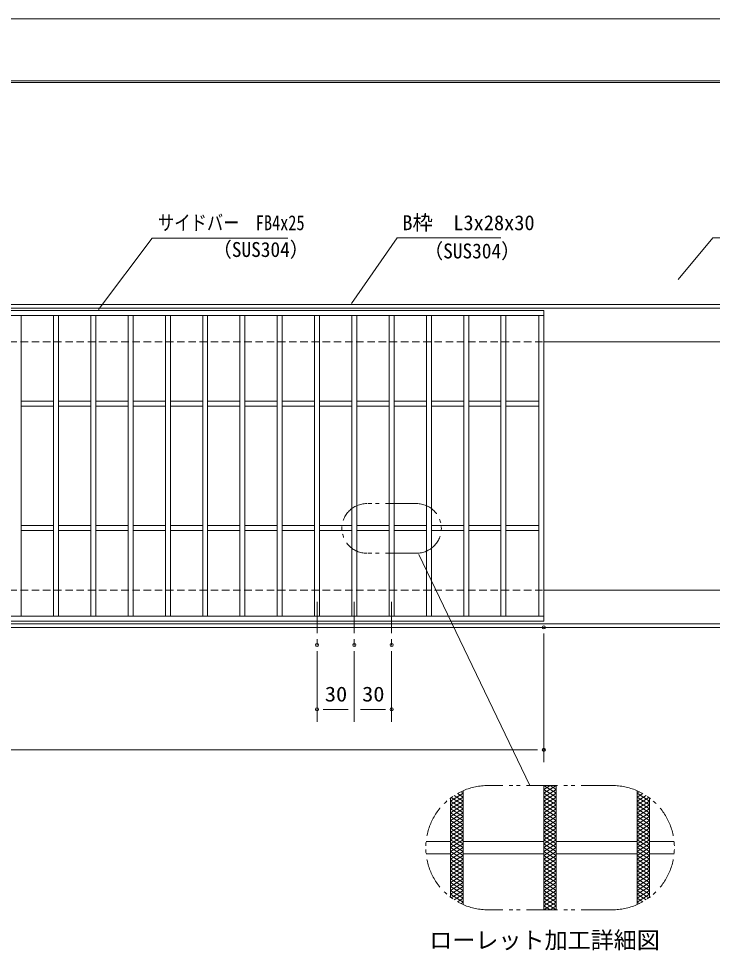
# Model space of a CAD drawing. Units: millimetres, scale not verified. Extents: x -1050 to 1050, y -742 to 742.
# Drawn here: x -218 to 340, y -11 to 742 of the extents above; entities that cross this region are included whole.
import ezdxf
from ezdxf.enums import TextEntityAlignment as Align

# ---------------------------------------------------------------- set-up
doc = ezdxf.new("R2010")
doc.units = ezdxf.units.MM
doc.header["$LTSCALE"] = 5
doc.header["$PDMODE"] = 32
doc.header["$PDSIZE"] = 2.5
for name, pattern in [('CHAIN1', [8, 5, -1, 1, -1]), ('DASHED1', [1.8, 1.2, -0.6]), ('DOUBLE_CHAIN1', [8.8, 5, -1, 0.6, -0.6, 0.6, -1])]:
    doc.linetypes.add(name, pattern=pattern)
for name, color, linetype, lineweight in [('0-0_7-図\u3000枠', 4, 'Continuous', 9), ('0-1_寸法注釈', 2, 'Continuous', 9), ('0-3_DEFPOINTS', 134, 'Continuous', 9), ('0-5_蓋', 5, 'Continuous', 9), ('0-6_想像線', 134, 'DOUBLE_CHAIN1', 9), ('0-7_中心線', 6, 'CHAIN1', 9), ('0-8_ハッチング', 4, 'Continuous', 9), ('0-9_枠', 7, 'Continuous', 9), ('0-A_溝開口', 4, 'DASHED1', 9)]:
    doc.layers.add(name, color=color, linetype=linetype, lineweight=lineweight)
doc.styles.add('HG丸ｺﾞｼｯｸM-PRO', font='')
doc.styles.add('ＭＳ ゴシック', font='')
doc.styles.get('HG丸ｺﾞｼｯｸM-PRO').set_extended_font_data('HG丸ｺﾞｼｯｸM-PRO')
doc.styles.get('ＭＳ ゴシック').set_extended_font_data('MS Gothic')

msp = doc.modelspace()

# ---------------------------------------------------------------- linework, layer by layer
at = {"layer": '0-0_7-図\u3000枠'}
msp.add_line((-973.75, 691.25), (998.75, 691.25), dxfattribs=at)
msp.add_lwpolyline([(-975, 692.5), (1000, 692.5), (1000, -692.5)], dxfattribs=at)
at = {"layer": '0-1_寸法注釈'}
for p, q in [((193.136, 125.159), (103.978, 311.268)), ((204.55, 247.475), (204.55, 143.953)), ((22.05, 233.328), (22.05, 176.522)), ((52.05, 233.328), (52.05, 176.522)), ((52.05, 233.328), (52.05, 176.522)), ((82.05, 233.328), (82.05, 176.522)), ((47.05, 186.522), (27.05, 186.522)), ((57.05, 186.522), (77.05, 186.522)), ((-785.45, 153.953), (199.55, 153.953))]:
    msp.add_line(p, q, dxfattribs=at)
for points in [[(-1.475, 565.949), (-110.699, 565.949), (-153.712, 508.27)], [(169.797, 565.968), (86.447, 565.968), (49.664, 513.288)], [(389.478, 565.968), (340.425, 565.968), (312.702, 532.538)]]:
    msp.add_lwpolyline(points, dxfattribs=at)
at = {"layer": '0-3_DEFPOINTS'}
msp.add_lwpolyline([(-1050, -742.5), (-1050, 742.5), (1050, 742.5), (1050, -742.5)], close=True, dxfattribs=at)
for p in [(204.55, 252.475), (22.05, 238.328), (52.05, 238.328), (82.05, 238.328), (22.05, 186.522), (82.05, 186.522), (204.55, 153.953)]:
    msp.add_point(p, dxfattribs=at)
at = {"layer": '0-5_蓋'}
for p, q in [((204.55, 507.475), (-790.45, 507.475)), ((204.55, 257.475), (204.55, 507.475)), ((204.55, 503.475), (-790.45, 503.475)), ((-215.95, 503.475), (-215.95, 261.475)), ((-189.95, 503.475), (-189.95, 261.475)), ((-185.95, 503.475), (-185.95, 261.475)), ((-159.95, 503.475), (-159.95, 261.475)), ((-155.95, 503.475), (-155.95, 261.475)), ((-129.95, 503.475), (-129.95, 261.475)), ((-125.95, 503.475), (-125.95, 261.475)), ((-99.95, 503.475), (-99.95, 261.475)), ((-95.95, 503.475), (-95.95, 261.475)), ((-69.95, 503.475), (-69.95, 261.475)), ((-65.95, 503.475), (-65.95, 261.475)), ((-39.95, 503.475), (-39.95, 261.475)), ((-35.95, 503.475), (-35.95, 261.475)), ((-9.95, 503.475), (-9.95, 261.475)), ((-5.95, 503.475), (-5.95, 261.475)), ((20.05, 503.475), (20.05, 261.475)), ((24.05, 503.475), (24.05, 261.475)), ((50.05, 503.475), (50.05, 261.475)), ((54.05, 503.475), (54.05, 261.475)), ((80.05, 503.475), (80.05, 261.475)), ((84.05, 503.475), (84.05, 261.475)), ((110.05, 503.475), (110.05, 261.475)), ((114.05, 503.475), (114.05, 261.475)), ((140.05, 503.475), (140.05, 261.475)), ((144.05, 503.475), (144.05, 261.475)), ((170.05, 503.475), (170.05, 261.475)), ((174.05, 503.475), (174.05, 261.475)), ((200.55, 261.475), (200.55, 503.475)), ((-215.95, 434.475), (-189.95, 434.475)), ((-215.95, 430.475), (-189.95, 430.475)), ((-185.95, 434.475), (-159.95, 434.475)), ((-185.95, 430.475), (-159.95, 430.475)), ((-155.95, 434.475), (-129.95, 434.475)), ((-155.95, 430.475), (-129.95, 430.475)), ((-125.95, 434.475), (-99.95, 434.475)), ((-125.95, 430.475), (-99.95, 430.475)), ((-95.95, 434.475), (-69.95, 434.475)), ((-95.95, 430.475), (-69.95, 430.475)), ((-65.95, 434.475), (-39.95, 434.475)), ((-65.95, 430.475), (-39.95, 430.475)), ((-35.95, 434.475), (-9.95, 434.475)), ((-35.95, 430.475), (-9.95, 430.475)), ((-5.95, 434.475), (20.05, 434.475)), ((-5.95, 430.475), (20.05, 430.475)), ((24.05, 434.475), (50.05, 434.475)), ((24.05, 430.475), (50.05, 430.475)), ((54.05, 434.475), (80.05, 434.475)), ((54.05, 430.475), (80.05, 430.475)), ((84.05, 434.475), (110.05, 434.475)), ((84.05, 430.475), (110.05, 430.475)), ((114.05, 434.475), (140.05, 434.475)), ((114.05, 430.475), (140.05, 430.475)), ((144.05, 434.475), (170.05, 434.475)), ((144.05, 430.475), (170.05, 430.475)), ((174.05, 434.475), (200.55, 434.475)), ((174.05, 430.475), (200.55, 430.475)), ((-215.95, 334.475), (-189.95, 334.475)), ((-185.95, 334.475), (-159.95, 334.475)), ((-155.95, 334.475), (-129.95, 334.475)), ((-125.95, 334.475), (-99.95, 334.475)), ((-95.95, 334.475), (-69.95, 334.475)), ((-65.95, 334.475), (-39.95, 334.475)), ((-35.95, 334.475), (-9.95, 334.475)), ((-5.95, 334.475), (20.05, 334.475)), ((24.05, 334.475), (50.05, 334.475)), ((54.05, 334.475), (80.05, 334.475)), ((84.05, 334.475), (110.05, 334.475)), ((114.05, 334.475), (140.05, 334.475)), ((144.05, 334.475), (170.05, 334.475)), ((174.05, 334.475), (200.55, 334.475)), ((-215.95, 330.475), (-189.95, 330.475)), ((-185.95, 330.475), (-159.95, 330.475)), ((-155.95, 330.475), (-129.95, 330.475)), ((-125.95, 330.475), (-99.95, 330.475)), ((-95.95, 330.475), (-69.95, 330.475)), ((-65.95, 330.475), (-39.95, 330.475)), ((-35.95, 330.475), (-9.95, 330.475)), ((-5.95, 330.475), (20.05, 330.475)), ((24.05, 330.475), (50.05, 330.475)), ((54.05, 330.475), (80.05, 330.475)), ((84.05, 330.475), (110.05, 330.475)), ((114.05, 330.475), (140.05, 330.475)), ((144.05, 330.475), (170.05, 330.475)), ((174.05, 330.475), (200.55, 330.475)), ((-790.45, 261.475), (204.55, 261.475)), ((-790.45, 257.475), (204.55, 257.475)), ((139.55, 120.985), (139.55, 29.333)), ((139.55, 120.985), (139.55, 29.333)), ((204.55, 125.159), (204.55, 25.159)), ((204.55, 125.159), (204.55, 25.159)), ((214.55, 125.159), (214.55, 25.159)), ((214.55, 125.159), (214.55, 25.159)), ((279.55, 120.985), (279.55, 29.333)), ((279.55, 120.985), (279.55, 29.333)), ((129.55, 115.159), (129.55, 35.159)), ((129.55, 115.159), (129.55, 35.159)), ((289.55, 115.159), (289.55, 35.159)), ((289.55, 115.159), (289.55, 35.159)), ((109.801, 80.159), (129.55, 80.159)), ((139.55, 80.159), (204.55, 80.159)), ((214.55, 80.159), (279.55, 80.159)), ((289.55, 80.159), (309.299, 80.159)), ((109.801, 70.159), (129.55, 70.159)), ((139.55, 70.159), (204.55, 70.159)), ((214.55, 70.159), (279.55, 70.159)), ((289.55, 70.159), (309.299, 70.159))]:
    msp.add_line(p, q, dxfattribs=at)
at = {"layer": '0-6_想像線'}
for p, q in [((102.05, 352.17), (62.05, 352.17)), ((102.05, 312.17), (62.05, 312.17)), ((259.55, 125.159), (159.55, 125.159)), ((259.55, 25.159), (159.55, 25.159))]:
    msp.add_line(p, q, dxfattribs=at)
for centre, radius, start, end in [((62.05, 332.17), 20, 90, 270), ((102.05, 332.17), 20, 270, 90), ((159.55, 75.159), 50, 90, 270), ((259.55, 75.159), 50, 270, 90)]:
    msp.add_arc(centre, radius, start, end, dxfattribs=at)
at = {"layer": '0-7_中心線'}
for p, q in [((22.05, 272.969), (22.05, 238.328)), ((52.05, 272.969), (52.05, 238.328)), ((82.05, 272.969), (82.05, 238.328))]:
    msp.add_line(p, q, dxfattribs=at)
at = {"layer": '0-8_ハッチング'}
for p, q in [((204.55, 118.909), (214.55, 125.159)), ((204.55, 125.159), (214.55, 118.909)), ((204.55, 115.784), (214.55, 122.034)), ((204.55, 122.034), (214.55, 115.784)), ((129.55, 112.659), (139.55, 118.909)), ((129.55, 109.534), (139.55, 115.784)), ((130.007, 115.498), (139.55, 109.534)), ((132.386, 117.137), (139.55, 112.659)), ((134.925, 118.675), (139.55, 115.784)), ((137.64, 120.103), (139.55, 118.909)), ((204.55, 112.659), (214.55, 118.909)), ((204.55, 118.909), (214.55, 112.659)), ((204.55, 109.534), (214.55, 115.784)), ((204.55, 115.784), (214.55, 109.534)), ((279.55, 118.909), (281.46, 120.103)), ((279.55, 118.909), (289.55, 112.659)), ((279.55, 115.784), (284.175, 118.675)), ((279.55, 112.659), (286.714, 117.137)), ((279.55, 115.784), (289.55, 109.534)), ((279.55, 109.534), (289.093, 115.498)), ((129.55, 112.659), (139.55, 106.409)), ((129.55, 106.409), (139.55, 112.659)), ((129.55, 109.534), (139.55, 103.284)), ((129.55, 103.284), (139.55, 109.534)), ((129.55, 106.409), (139.55, 100.159)), ((129.55, 100.159), (139.55, 106.409)), ((204.55, 112.659), (214.55, 106.409)), ((204.55, 106.409), (214.55, 112.659)), ((204.55, 109.534), (214.55, 103.284)), ((204.55, 103.284), (214.55, 109.534)), ((204.55, 106.409), (214.55, 100.159)), ((204.55, 100.159), (214.55, 106.409)), ((279.55, 112.659), (289.55, 106.409)), ((279.55, 106.409), (289.55, 112.659)), ((279.55, 109.534), (289.55, 103.284)), ((279.55, 103.284), (289.55, 109.534)), ((279.55, 106.409), (289.55, 100.159)), ((279.55, 100.159), (289.55, 106.409)), ((129.55, 103.284), (139.55, 97.034)), ((129.55, 97.034), (139.55, 103.284)), ((129.55, 100.159), (139.55, 93.909)), ((129.55, 93.909), (139.55, 100.159)), ((204.55, 103.284), (214.55, 97.034)), ((204.55, 97.034), (214.55, 103.284)), ((204.55, 100.159), (214.55, 93.909)), ((204.55, 93.909), (214.55, 100.159)), ((279.55, 103.284), (289.55, 97.034)), ((279.55, 97.034), (289.55, 103.284)), ((279.55, 100.159), (289.55, 93.909)), ((279.55, 93.909), (289.55, 100.159)), ((129.55, 97.034), (139.55, 90.784)), ((129.55, 90.784), (139.55, 97.034)), ((129.55, 87.659), (139.55, 93.909)), ((129.55, 93.909), (139.55, 87.659)), ((129.55, 84.534), (139.55, 90.784)), ((129.55, 90.784), (139.55, 84.534)), ((204.55, 97.034), (214.55, 90.784)), ((204.55, 90.784), (214.55, 97.034)), ((204.55, 87.659), (214.55, 93.909)), ((204.55, 93.909), (214.55, 87.659)), ((204.55, 84.534), (214.55, 90.784)), ((204.55, 90.784), (214.55, 84.534)), ((279.55, 97.034), (289.55, 90.784)), ((279.55, 90.784), (289.55, 97.034)), ((279.55, 87.659), (289.55, 93.909)), ((279.55, 93.909), (289.55, 87.659)), ((279.55, 84.534), (289.55, 90.784)), ((279.55, 90.784), (289.55, 84.534)), ((129.55, 81.409), (139.55, 87.659)), ((129.55, 87.659), (139.55, 81.409)), ((129.55, 78.284), (139.55, 84.534)), ((129.55, 84.534), (139.55, 78.284)), ((204.55, 81.409), (214.55, 87.659)), ((204.55, 87.659), (214.55, 81.409)), ((204.55, 78.284), (214.55, 84.534)), ((204.55, 84.534), (214.55, 78.284)), ((279.55, 81.409), (289.55, 87.659)), ((279.55, 87.659), (289.55, 81.409)), ((279.55, 78.284), (289.55, 84.534)), ((279.55, 84.534), (289.55, 78.284)), ((129.55, 75.159), (139.55, 81.409)), ((129.55, 81.409), (139.55, 75.159)), ((129.55, 72.034), (139.55, 78.284)), ((129.55, 78.284), (139.55, 72.034)), ((204.55, 75.159), (214.55, 81.409)), ((204.55, 81.409), (214.55, 75.159)), ((204.55, 72.034), (214.55, 78.284)), ((204.55, 78.284), (214.55, 72.034)), ((279.55, 75.159), (289.55, 81.409)), ((279.55, 81.409), (289.55, 75.159)), ((279.55, 72.034), (289.55, 78.284)), ((279.55, 78.284), (289.55, 72.034)), ((129.55, 68.909), (139.55, 75.159)), ((129.55, 75.159), (139.55, 68.909)), ((129.55, 65.784), (139.55, 72.034)), ((129.55, 72.034), (139.55, 65.784)), ((129.55, 62.659), (139.55, 68.909)), ((129.55, 68.909), (139.55, 62.659)), ((204.55, 68.909), (214.55, 75.159)), ((204.55, 75.159), (214.55, 68.909)), ((204.55, 65.784), (214.55, 72.034)), ((204.55, 72.034), (214.55, 65.784)), ((204.55, 62.659), (214.55, 68.909)), ((204.55, 68.909), (214.55, 62.659)), ((279.55, 68.909), (289.55, 75.159)), ((279.55, 75.159), (289.55, 68.909)), ((279.55, 65.784), (289.55, 72.034)), ((279.55, 72.034), (289.55, 65.784)), ((279.55, 62.659), (289.55, 68.909)), ((279.55, 68.909), (289.55, 62.659)), ((129.55, 59.534), (139.55, 65.784)), ((129.55, 65.784), (139.55, 59.534)), ((129.55, 56.409), (139.55, 62.659)), ((129.55, 62.659), (139.55, 56.409)), ((204.55, 59.534), (214.55, 65.784)), ((204.55, 65.784), (214.55, 59.534)), ((204.55, 56.409), (214.55, 62.659)), ((204.55, 62.659), (214.55, 56.409)), ((279.55, 59.534), (289.55, 65.784)), ((279.55, 65.784), (289.55, 59.534)), ((279.55, 56.409), (289.55, 62.659)), ((279.55, 62.659), (289.55, 56.409)), ((129.55, 53.284), (139.55, 59.534)), ((129.55, 59.534), (139.55, 53.284)), ((129.55, 50.159), (139.55, 56.409)), ((129.55, 56.409), (139.55, 50.159)), ((129.55, 53.284), (139.55, 47.034)), ((129.55, 47.034), (139.55, 53.284)), ((204.55, 53.284), (214.55, 59.534)), ((204.55, 59.534), (214.55, 53.284)), ((204.55, 50.159), (214.55, 56.409)), ((204.55, 56.409), (214.55, 50.159)), ((204.55, 53.284), (214.55, 47.034)), ((204.55, 47.034), (214.55, 53.284)), ((279.55, 53.284), (289.55, 59.534)), ((279.55, 59.534), (289.55, 53.284)), ((279.55, 50.159), (289.55, 56.409)), ((279.55, 56.409), (289.55, 50.159)), ((279.55, 53.284), (289.55, 47.034)), ((279.55, 47.034), (289.55, 53.284)), ((129.55, 50.159), (139.55, 43.909)), ((129.55, 43.909), (139.55, 50.159)), ((129.55, 47.034), (139.55, 40.784)), ((129.55, 40.784), (139.55, 47.034)), ((204.55, 50.159), (214.55, 43.909)), ((204.55, 43.909), (214.55, 50.159)), ((204.55, 47.034), (214.55, 40.784)), ((204.55, 40.784), (214.55, 47.034)), ((279.55, 50.159), (289.55, 43.909)), ((279.55, 43.909), (289.55, 50.159)), ((279.55, 47.034), (289.55, 40.784)), ((279.55, 40.784), (289.55, 47.034)), ((129.55, 43.909), (139.55, 37.659)), ((129.55, 37.659), (139.55, 43.909)), ((129.55, 40.784), (139.55, 34.534)), ((129.55, 37.659), (139.55, 31.409)), ((130.007, 34.82), (139.55, 40.784)), ((132.386, 33.182), (139.55, 37.659)), ((204.55, 43.909), (214.55, 37.659)), ((204.55, 37.659), (214.55, 43.909)), ((204.55, 40.784), (214.55, 34.534)), ((204.55, 34.534), (214.55, 40.784)), ((204.55, 37.659), (214.55, 31.409)), ((204.55, 31.409), (214.55, 37.659)), ((279.55, 43.909), (289.55, 37.659)), ((279.55, 37.659), (289.55, 43.909)), ((279.55, 40.784), (289.093, 34.82)), ((279.55, 34.534), (289.55, 40.784)), ((279.55, 37.659), (286.714, 33.182)), ((279.55, 31.409), (289.55, 37.659)), ((134.925, 31.643), (139.55, 34.534)), ((137.64, 30.215), (139.55, 31.409)), ((204.55, 34.534), (214.55, 28.284)), ((204.55, 28.284), (214.55, 34.534)), ((204.55, 31.409), (214.55, 25.159)), ((204.55, 25.159), (214.55, 31.409)), ((279.55, 34.534), (284.175, 31.643)), ((279.55, 31.409), (281.46, 30.215))]:
    msp.add_line(p, q, dxfattribs=at)
for points in [[(204.55, 122.034), (209.55, 125.159), (214.55, 122.034)], [(204.55, 28.284), (209.55, 25.159), (214.55, 28.284)]]:
    msp.add_lwpolyline(points, dxfattribs=at)
at = {"layer": '0-9_枠'}
for p, q in [((-795.45, 512.475), (409.55, 512.475)), ((-792.45, 509.475), (407.714, 509.475)), ((204.55, 482.475), (409.55, 482.475)), ((204.55, 282.475), (409.55, 282.475)), ((-795.45, 252.475), (409.55, 252.475)), ((-792.45, 255.475), (411.386, 255.475))]:
    msp.add_line(p, q, dxfattribs=at)
at = {"layer": '0-A_溝開口'}
for p, q in [((-765.45, 482.475), (204.55, 482.475)), ((-765.45, 282.475), (204.55, 282.475))]:
    msp.add_line(p, q, dxfattribs=at)

# ---------------------------------------------------------------- texts
at = {"layer": '0-1_寸法注釈', "color": 7, "style": 'ＭＳ ゴシック'}
for s, width, p in [('サイドバー\u3000FB4x25', 0.8, (-105.921, 568.636)), ('（SUS304）', 0.95, (-62.079, 547.081)), ('（SUS304）', 0.95, (107.958, 545.919)), ('30', 1.1, (28.317, 189.209)), ('30', 1.1, (58.317, 189.209))]:
    msp.add_text(s, height=12.02, dxfattribs=dict(at, width=width)).set_placement(p, align=Align.BOTTOM_LEFT)
at = {"layer": '0-1_寸法注釈', "color": 7}
for s, height, style, p in [('B枠\u3000L3x28x30', 12.02, 'ＭＳ ゴシック', (90.7, 568.655)), ('ローレット加工詳細図', 13.6, 'HG丸ｺﾞｼｯｸM-PRO', (112.318, -10.179))]:
    msp.add_text(s, height=height, dxfattribs=dict(at, style=style)).set_placement(p, align=Align.BOTTOM_LEFT)

doc.saveas('drawing.dxf')
